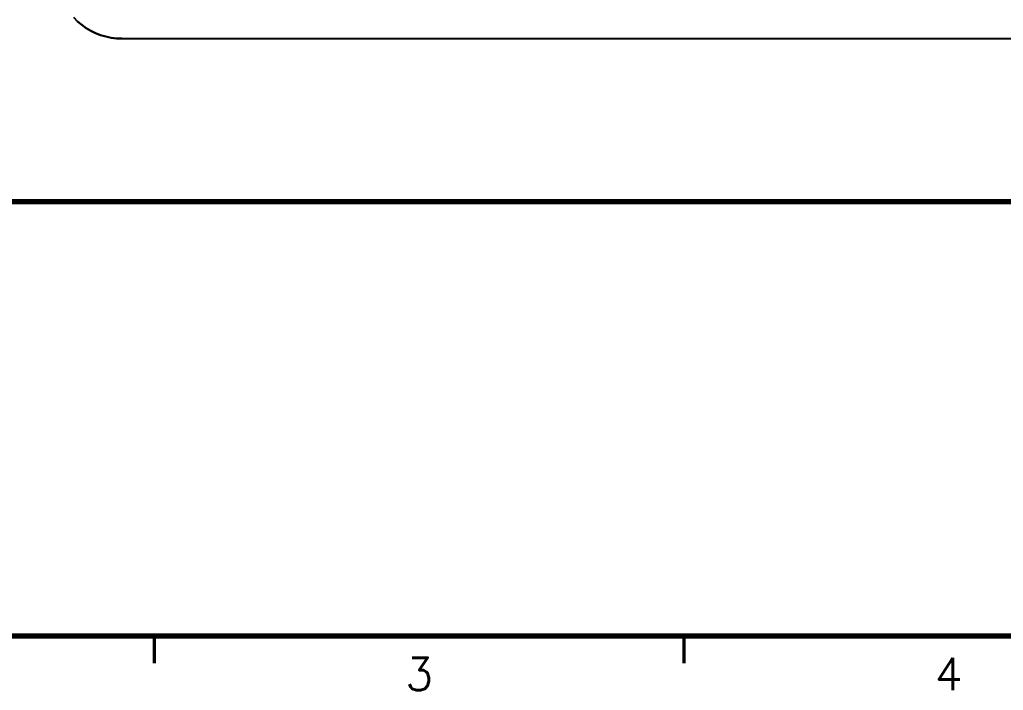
# Model space of a CAD drawing. Extents: x 295 to 953, y 10 to 290.
# Drawn here: x 577.1 to 667.6, y 10 to 71.7 of the extents above; entities that cross this region are included whole.
import ezdxf
from ezdxf.enums import TextEntityAlignment as Align

# ---------------------------------------------------------------- set-up
doc = ezdxf.new("R2010")
doc.units = 0
doc.header["$LTSCALE"] = 5
doc.header["$MEASUREMENT"] = 0
doc.layers.get('0').update_dxf_attribs({"linetype": 'CONTINUOUS', "lineweight": 25})
for name, color, linetype in [('130409_DV-DPH-A6_TOP', 5, 'CONTINUOUS'), ('문자', 4, 'CONTINUOUS'), ('테두리', 3, 'CONTINUOUS')]:
    doc.layers.add(name, color=color, linetype=linetype)
doc.styles.get("Standard").update_dxf_attribs({"font": 'simplex.shx'})

# ---------------------------------------------------------------- blocks, each defined once
blk = doc.blocks.new('C')
at = {"layer": '테두리'}
for points, const_width in [([(15, 285), (15, 15), (405, 15), (405, 285), (15, 285)], 0.5), ([(15, 55), (405, 55)], 0.5), ([(112.5, 12.5), (112.5, 15)], 0.3), ([(161.25, 12.5), (161.25, 15)], 0.3)]:
    blk.add_lwpolyline(points, dxfattribs=dict(at, const_width=const_width))
at = {"layer": '문자'}
for s, p in [('3', (136.875, 11.5)), ('4', (185.625, 11.5))]:
    blk.add_text(s, height=3, dxfattribs=at).set_placement(p, align=Align.MIDDLE)

msp = doc.modelspace()

# ---------------------------------------------------------------- linework, layer by layer
at = {"layer": '130409_DV-DPH-A6_TOP', "color": 7}
for p, q in [((582.063, 71.935), (582.413, 71.585)), ((582.413, 71.585), (582.063, 71.935)), ((582.413, 71.585), (582.789, 71.265)), ((582.789, 71.265), (582.413, 71.585)), ((582.789, 71.265), (583.195, 70.975)), ((583.195, 70.975), (582.789, 71.265)), ((583.195, 70.975), (583.617, 70.721)), ((583.617, 70.721), (583.195, 70.975)), ((583.617, 70.721), (584.064, 70.503)), ((584.064, 70.503), (583.617, 70.721)), ((584.064, 70.503), (584.526, 70.32)), ((584.526, 70.32), (584.064, 70.503)), ((584.526, 70.32), (585.004, 70.183)), ((585.004, 70.183), (584.526, 70.32)), ((585.004, 70.183), (585.486, 70.081)), ((585.486, 70.081), (585.004, 70.183)), ((585.486, 70.081), (585.979, 70.02)), ((585.979, 70.02), (585.486, 70.081)), ((585.979, 70.02), (586.477, 70)), ((586.477, 70), (585.979, 70.02)), ((586.477, 70), (794.473, 70)), ((586.477, 70), (794.473, 70))]:
    msp.add_line(p, q, dxfattribs=at)

# ---------------------------------------------------------------- block references
msp.add_blockref('C', (476.978, 0))

doc.saveas('drawing.dxf')
